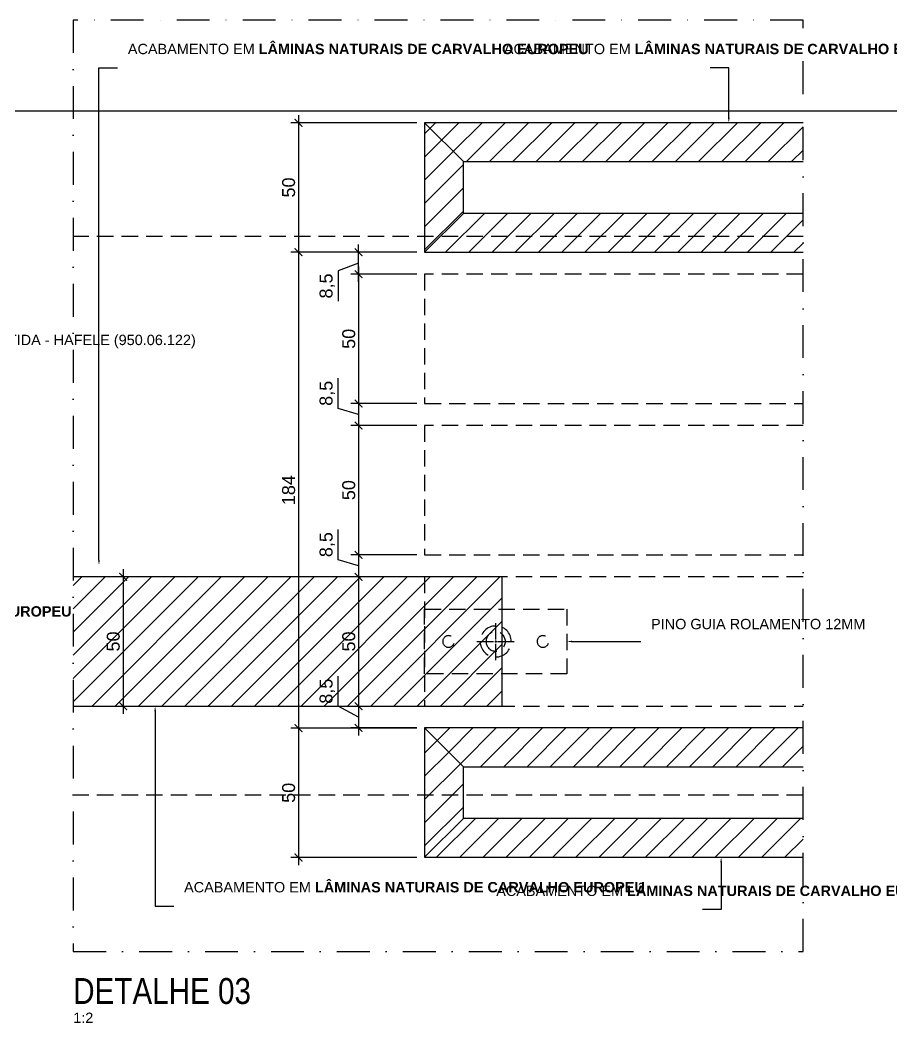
# Model space of a CAD drawing. Header units: millimetres. Extents: x -63251 to 507826, y 5339 to 217512.
# Drawn here: x 185452 to 185789.2, y 91941.9 to 92329.6 of the extents above; entities that cross this region are included whole.
import ezdxf
from ezdxf import colors
from ezdxf.entities.mleader import LeaderData, LeaderLine
from ezdxf.math import Vec2, Vec3

# ---------------------------------------------------------------- set-up
doc = ezdxf.new("R2010")
doc.units = ezdxf.units.MM
doc.header["$PDMODE"] = 3
for name, pattern in [('CENTER2', [1.125, 0.75, -0.125, 0.125, -0.125]), ('TRAÇO 1-1', [9.525, 6.35, -3.175]), ('TRAÇO E PONTO 1-1', [25.4, 12.7, -6.35, 0, -6.35])]:
    doc.linetypes.add(name, pattern=pattern)
for name, color, linetype in [('AC-EQUIPAMENTO', 7, 'Continuous'), ('COTAS', 9, 'Continuous'), ('FERRAGEM', 3, 'Continuous'), ('MARCENARIA', 4, 'Continuous'), ('MARCENARIA . M', 4, 'Continuous'), ('PAREDE', 94, 'Continuous'), ('PISO', 9, 'Continuous'), ('PROJEÇÃO', 8, 'Continuous'), ('TEXTO', 105, 'Continuous'), ('TEXTO TRAÇO PONTO', 105, 'TRAÇO E PONTO 1-1')]:
    doc.layers.add(name, color=color, linetype=linetype)
doc.styles.add('1-1', font='arial.ttf', dxfattribs={"height": 0.2})
doc.styles.add('MEDIDA OFICIAL', font='ariblk.ttf')
doc.styles.add('PADRÃO', font='arial.ttf')
doc.styles.add('TITULO', font='swissck.ttf')
doc.dimstyles.new('1-2', dxfattribs={"dimscale": 2, "dimtxt": 2.5, "dimasz": 1.5, "dimexe": 1.5, "dimexo": 1.5, "dimtad": 1, "dimtxsty": 'PADRÃO', "dimblk": 'ARCHTICK', "dimcen": 2.5, "dimdle": 1.5, "dimclrd": 9, "dimclre": 9, "dimclrt": 6, "dimadec": 0, "dimazin": 0, "dimtfac": 1, "dimtmove": 0, "dimatfit": 3, "dimfxl": 1.25, "dimlwd": -1, "dimlwe": -1, "dimarcsym": 0})
doc.dimstyles.new('Med. Ofic.1-2', dxfattribs={"dimscale": 2, "dimtxt": 2.5, "dimasz": 1.5, "dimexe": 1.5, "dimexo": 1.5, "dimtad": 1, "dimtxsty": 'MEDIDA OFICIAL', "dimblk": 'ARCHTICK', "dimcen": 2.5, "dimdle": 1.5, "dimclrd": 9, "dimclre": 9, "dimclrt": 10, "dimadec": 0, "dimazin": 0, "dimtfac": 1, "dimtmove": 0, "dimatfit": 3, "dimfxl": 1.25, "dimlwd": -1, "dimlwe": -1, "dimarcsym": 0})
pattern_1 = [(225, (-1163.1077, 600.111), (4.49012806, -4.49012806), [])]
pattern_2 = [(225, (-1163.1077, 606.006), (4.49012806, -4.49012806), [])]

# ---------------------------------------------------------------- blocks, each defined once
blk = doc.blocks.new('PINO GUIA PISO')
at = {"layer": 'FERRAGEM', "color": 102, "linetype": 'TRAÇO 1-1', "ltscale": 0.1}
blk.add_lwpolyline([(12156.621, 2059.205), (12162.121, 2059.205), (12162.121, 2061.705), (12156.621, 2061.705)], close=True, dxfattribs=at)
for centre, radius in [((12159.371, 2060.455), 0.6), ((12157.546, 2060.455), 0.225), ((12159.371, 2060.455), 0.375), ((12161.196, 2060.455), 0.225)]:
    blk.add_circle(centre, radius, dxfattribs=at)
blk = doc.blocks.new('*U256')
at = {"layer": 'PAREDE', "color": 0, "linetype": 'CENTER2', "transparency": 16777216}
for p, q in [((0, 0.75), (0, 7.25)), ((-7.25, 0), (-0.75, 0)), ((0.75, 0), (7.25, 0)), ((0, -7.25), (0, -0.75))]:
    blk.add_line(p, q, dxfattribs=at)
at = {"layer": 'PAREDE', "color": 0, "linetype": 'Continuous', "transparency": 16777216}
for p, q in [((-0.38, 0), (0.38, 0)), ((0, -0.38), (0, 0.38))]:
    blk.add_line(p, q, dxfattribs=at)
blk = doc.blocks.new('_ArchTick')
at = {"color": 0, "linetype": 'ByBlock', "const_width": 0.15}
blk.add_lwpolyline([(-0.5, -0.5), (0.5, 0.5)], dxfattribs=at)
blk = doc.blocks.new('*D275')
at = {"layer": 'COTAS', "color": 9, "transparency": 16777216}
for p, q in [((185491.92, 92117.4), (185491.92, 92061.4)), ((185494.92, 92114.4), (185494.92, 92114.4)), ((185494.92, 92064.4), (185494.92, 92064.4))]:
    blk.add_line(p, q, dxfattribs=at)
at = {"layer": 'Defpoints', "color": 0, "transparency": 16777216}
for p in [(185491.92, 92114.4), (185491.92, 92064.4), (185491.92, 92064.4)]:
    blk.add_point(p, dxfattribs=at)
at = {"layer": 'COTAS', "color": 9, "transparency": 16777216, "xscale": 3, "yscale": 3, "zscale": 3}
for p, rotation in [((185491.92, 92114.4), 90), ((185491.92, 92064.4), 270)]:
    blk.add_blockref('_ArchTick', p, dxfattribs=dict(at, rotation=rotation))
at = {"layer": 'COTAS', "color": 6, "transparency": 16777216, "insert": (185488.11, 92089.4), "char_height": 5, "attachment_point": 5, "rotation": 90, "style": 'PADRÃO'}
blk.add_mtext('50', dxfattribs=at)
blk = doc.blocks.new('*D277')
at = {"layer": 'COTAS', "color": 9, "transparency": 16777216}
for p, q in [((185559.72, 92292.9), (185559.72, 92236.9)), ((185605.49, 92289.9), (185556.72, 92289.9)), ((185605.49, 92239.9), (185556.72, 92239.9))]:
    blk.add_line(p, q, dxfattribs=at)
at = {"layer": 'Defpoints', "color": 0, "transparency": 16777216}
for p in [(185608.49, 92289.9), (185559.72, 92239.9), (185608.49, 92239.9)]:
    blk.add_point(p, dxfattribs=at)
at = {"layer": 'COTAS', "color": 9, "transparency": 16777216, "xscale": 3, "yscale": 3, "zscale": 3}
for p, rotation in [((185559.72, 92289.9), 90), ((185559.72, 92239.9), 270)]:
    blk.add_blockref('_ArchTick', p, dxfattribs=dict(at, rotation=rotation))
at = {"layer": 'COTAS', "color": 6, "transparency": 16777216, "insert": (185555.92, 92264.9), "char_height": 5, "attachment_point": 5, "rotation": 90, "style": 'PADRÃO'}
blk.add_mtext('50', dxfattribs=at)
blk = doc.blocks.new('*D278')
at = {"layer": 'COTAS', "color": 9, "transparency": 16777216}
for p, q in [((185582.97, 92234.4), (185582.97, 92178.4)), ((185605.49, 92231.4), (185579.97, 92231.4)), ((185605.49, 92181.4), (185579.97, 92181.4))]:
    blk.add_line(p, q, dxfattribs=at)
at = {"layer": 'Defpoints', "color": 0, "transparency": 16777216}
for p in [(185608.49, 92231.4), (185582.97, 92181.4), (185608.49, 92181.4)]:
    blk.add_point(p, dxfattribs=at)
at = {"layer": 'COTAS', "color": 9, "transparency": 16777216, "xscale": 3, "yscale": 3, "zscale": 3}
for p, rotation in [((185582.97, 92231.4), 90), ((185582.97, 92181.4), 270)]:
    blk.add_blockref('_ArchTick', p, dxfattribs=dict(at, rotation=rotation))
at = {"layer": 'COTAS', "color": 6, "transparency": 16777216, "insert": (185579.17, 92206.4), "char_height": 5, "attachment_point": 5, "rotation": 90, "style": 'PADRÃO'}
blk.add_mtext('50', dxfattribs=at)
blk = doc.blocks.new('*D279')
at = {"layer": 'COTAS', "color": 9, "transparency": 16777216}
for p, q in [((185575.09, 92179.51), (185575.09, 92191.16)), ((185582.97, 92184.4), (185582.97, 92169.9)), ((185582.97, 92177.15), (185575.09, 92179.51)), ((185605.49, 92181.4), (185579.97, 92181.4)), ((185605.49, 92172.9), (185579.97, 92172.9))]:
    blk.add_line(p, q, dxfattribs=at)
at = {"layer": 'Defpoints', "color": 0, "transparency": 16777216}
for p in [(185608.49, 92181.4), (185582.97, 92172.9), (185608.49, 92172.9)]:
    blk.add_point(p, dxfattribs=at)
at = {"layer": 'COTAS', "color": 9, "transparency": 16777216, "xscale": 3, "yscale": 3, "zscale": 3}
for p, rotation in [((185582.97, 92181.4), 90), ((185582.97, 92172.9), 270)]:
    blk.add_blockref('_ArchTick', p, dxfattribs=dict(at, rotation=rotation))
at = {"layer": 'COTAS', "color": 6, "transparency": 16777216, "insert": (185570.84, 92185.34), "char_height": 5, "attachment_point": 5, "rotation": 90, "style": 'PADRÃO'}
blk.add_mtext('8,5', dxfattribs=at)
blk = doc.blocks.new('*D280')
at = {"layer": 'COTAS', "color": 9, "transparency": 16777216}
for p, q in [((185582.97, 92175.9), (185582.97, 92119.9)), ((185605.49, 92172.9), (185579.97, 92172.9)), ((185605.49, 92122.9), (185579.97, 92122.9))]:
    blk.add_line(p, q, dxfattribs=at)
at = {"layer": 'Defpoints', "color": 0, "transparency": 16777216}
for p in [(185608.49, 92172.9), (185582.97, 92122.9), (185608.49, 92122.9)]:
    blk.add_point(p, dxfattribs=at)
at = {"layer": 'COTAS', "color": 9, "transparency": 16777216, "xscale": 3, "yscale": 3, "zscale": 3}
for p, rotation in [((185582.97, 92172.9), 90), ((185582.97, 92122.9), 270)]:
    blk.add_blockref('_ArchTick', p, dxfattribs=dict(at, rotation=rotation))
at = {"layer": 'COTAS', "color": 6, "transparency": 16777216, "insert": (185579.17, 92147.9), "char_height": 5, "attachment_point": 5, "rotation": 90, "style": 'PADRÃO'}
blk.add_mtext('50', dxfattribs=at)
blk = doc.blocks.new('*D281')
at = {"layer": 'COTAS', "color": 9, "transparency": 16777216}
for p, q in [((185575.09, 92121.01), (185575.09, 92132.66)), ((185582.97, 92125.9), (185582.97, 92111.4)), ((185582.97, 92118.65), (185575.09, 92121.01)), ((185605.49, 92122.9), (185579.97, 92122.9)), ((185605.49, 92114.4), (185579.97, 92114.4))]:
    blk.add_line(p, q, dxfattribs=at)
at = {"layer": 'Defpoints', "color": 0, "transparency": 16777216}
for p in [(185608.49, 92122.9), (185582.97, 92114.4), (185608.49, 92114.4)]:
    blk.add_point(p, dxfattribs=at)
at = {"layer": 'COTAS', "color": 9, "transparency": 16777216, "xscale": 3, "yscale": 3, "zscale": 3}
for p, rotation in [((185582.97, 92122.9), 90), ((185582.97, 92114.4), 270)]:
    blk.add_blockref('_ArchTick', p, dxfattribs=dict(at, rotation=rotation))
at = {"layer": 'COTAS', "color": 6, "transparency": 16777216, "insert": (185570.84, 92126.84), "char_height": 5, "attachment_point": 5, "rotation": 90, "style": 'PADRÃO'}
blk.add_mtext('8,5', dxfattribs=at)
blk = doc.blocks.new('*D282')
at = {"layer": 'COTAS', "color": 9, "transparency": 16777216}
for p, q in [((185582.97, 92117.4), (185582.97, 92061.4)), ((185605.49, 92114.4), (185579.97, 92114.4)), ((185585.3, 92064.4), (185585.97, 92064.4))]:
    blk.add_line(p, q, dxfattribs=at)
at = {"layer": 'Defpoints', "color": 0, "transparency": 16777216}
for p in [(185608.49, 92114.4), (185582.3, 92064.4), (185582.97, 92064.4)]:
    blk.add_point(p, dxfattribs=at)
at = {"layer": 'COTAS', "color": 9, "transparency": 16777216, "xscale": 3, "yscale": 3, "zscale": 3}
for p, rotation in [((185582.97, 92114.4), 90), ((185582.97, 92064.4), 270)]:
    blk.add_blockref('_ArchTick', p, dxfattribs=dict(at, rotation=rotation))
at = {"layer": 'COTAS', "color": 6, "transparency": 16777216, "insert": (185579.17, 92089.4), "char_height": 5, "attachment_point": 5, "rotation": 90, "style": 'PADRÃO'}
blk.add_mtext('50', dxfattribs=at)
blk = doc.blocks.new('*D283')
at = {"layer": 'COTAS', "color": 9, "transparency": 16777216}
for p, q in [((185575.09, 92064.37), (185575.09, 92076.02)), ((185582.97, 92067.4), (185582.97, 92053.01)), ((185582.97, 92060.2), (185575.09, 92064.37)), ((185585.3, 92064.4), (185585.97, 92064.4)), ((185605.49, 92056.01), (185579.97, 92056.01))]:
    blk.add_line(p, q, dxfattribs=at)
at = {"layer": 'Defpoints', "color": 0, "transparency": 16777216}
for p in [(185582.3, 92064.4), (185582.97, 92056.01), (185608.49, 92056.01)]:
    blk.add_point(p, dxfattribs=at)
at = {"layer": 'COTAS', "color": 9, "transparency": 16777216, "xscale": 3, "yscale": 3, "zscale": 3}
for p, rotation in [((185582.97, 92064.4), 90), ((185582.97, 92056.01), 270)]:
    blk.add_blockref('_ArchTick', p, dxfattribs=dict(at, rotation=rotation))
at = {"layer": 'COTAS', "color": 6, "transparency": 16777216, "insert": (185570.84, 92070.19), "char_height": 5, "attachment_point": 5, "rotation": 90, "style": 'PADRÃO'}
blk.add_mtext('8,5', dxfattribs=at)
blk = doc.blocks.new('*D284')
at = {"layer": 'COTAS', "color": 9, "transparency": 16777216}
for p, q in [((185559.72, 92058.9), (185559.72, 92002.9)), ((185605.49, 92055.9), (185556.72, 92055.9)), ((185605.49, 92005.9), (185556.72, 92005.9))]:
    blk.add_line(p, q, dxfattribs=at)
at = {"layer": 'Defpoints', "color": 0, "transparency": 16777216}
for p in [(185608.49, 92055.9), (185559.72, 92005.9), (185608.49, 92005.9)]:
    blk.add_point(p, dxfattribs=at)
at = {"layer": 'COTAS', "color": 9, "transparency": 16777216, "xscale": 3, "yscale": 3, "zscale": 3}
for p, rotation in [((185559.72, 92055.9), 90), ((185559.72, 92005.9), 270)]:
    blk.add_blockref('_ArchTick', p, dxfattribs=dict(at, rotation=rotation))
at = {"layer": 'COTAS', "color": 6, "transparency": 16777216, "insert": (185555.92, 92030.9), "char_height": 5, "attachment_point": 5, "rotation": 90, "style": 'PADRÃO'}
blk.add_mtext('50', dxfattribs=at)
blk = doc.blocks.new('*D285')
at = {"layer": 'COTAS', "color": 9, "transparency": 16777216}
for p, q in [((185559.72, 92242.9), (185559.72, 92052.9)), ((185562.72, 92239.9), (185562.72, 92239.9)), ((185562.72, 92055.9), (185562.72, 92055.9))]:
    blk.add_line(p, q, dxfattribs=at)
at = {"layer": 'Defpoints', "color": 0, "transparency": 16777216}
for p in [(185559.72, 92239.9), (185559.72, 92055.9), (185559.72, 92055.9)]:
    blk.add_point(p, dxfattribs=at)
at = {"layer": 'COTAS', "color": 9, "transparency": 16777216, "xscale": 3, "yscale": 3, "zscale": 3}
for p, rotation in [((185559.72, 92239.9), 90), ((185559.72, 92055.9), 270)]:
    blk.add_blockref('_ArchTick', p, dxfattribs=dict(at, rotation=rotation))
at = {"layer": 'COTAS', "color": 6, "transparency": 16777216, "insert": (185555.92, 92147.9), "char_height": 5, "attachment_point": 5, "rotation": 90, "style": 'PADRÃO'}
blk.add_mtext('184', dxfattribs=at)
blk = doc.blocks.new('*D291')
at = {"layer": 'COTAS', "color": 9, "transparency": 16777216}
for p, q in [((184870.87, 92269.25), (184870.87, 92297.44)), ((185870.1, 92297.76), (185870.1, 92291.44))]:
    blk.add_line(p, q, dxfattribs=at)
at = {"layer": 'COTAS', "color": 9, "linetype": 'Continuous', "transparency": 16777216}
blk.add_line((185873.1, 92294.44), (184867.87, 92294.44), dxfattribs=at)
at = {"layer": 'Defpoints', "color": 0, "transparency": 16777216}
for p in [(185870.1, 92300.76), (184870.87, 92294.44), (184870.87, 92266.25)]:
    blk.add_point(p, dxfattribs=at)
at = {"layer": 'COTAS', "color": 9, "transparency": 16777216, "xscale": 3, "yscale": 3, "zscale": 3, "rotation": 180}
blk.add_blockref('_ArchTick', (184870.87, 92294.44), dxfattribs=at)
at = {"layer": 'COTAS', "color": 9, "transparency": 16777216, "xscale": 3, "yscale": 3, "zscale": 3}
blk.add_blockref('_ArchTick', (185870.1, 92294.44), dxfattribs=at)
at = {"layer": 'COTAS', "color": 10, "transparency": 16777216, "insert": (185370.48, 92298.23), "char_height": 5, "attachment_point": 5, "style": 'MEDIDA OFICIAL'}
blk.add_mtext('7721', dxfattribs=at)
blk = doc.blocks.new('*D1753')
at = {"layer": 'COTAS', "color": 9, "transparency": 16777216}
for p, q in [((185582.97, 92228.4), (185582.97, 92242.9)), ((185605.49, 92239.9), (185579.97, 92239.9)), ((185582.97, 92235.65), (185575.09, 92232.65)), ((185575.09, 92232.65), (185575.09, 92221)), ((185605.49, 92231.4), (185579.97, 92231.4))]:
    blk.add_line(p, q, dxfattribs=at)
at = {"layer": 'Defpoints', "color": 0, "transparency": 16777216}
for p in [(185582.97, 92239.9), (185608.49, 92239.9), (185608.49, 92231.4)]:
    blk.add_point(p, dxfattribs=at)
at = {"layer": 'COTAS', "color": 9, "transparency": 16777216, "xscale": 3, "yscale": 3, "zscale": 3}
for p, rotation in [((185582.97, 92239.9), 90), ((185582.97, 92231.4), 270)]:
    blk.add_blockref('_ArchTick', p, dxfattribs=dict(at, rotation=rotation))
at = {"layer": 'COTAS', "color": 6, "transparency": 16777216, "insert": (185570.84, 92226.83), "char_height": 5, "attachment_point": 5, "rotation": 90, "style": 'PADRÃO'}
blk.add_mtext('8,5', dxfattribs=at)

msp = doc.modelspace()

# ---------------------------------------------------------------- hatches: boundary and pattern name
at = {"layer": 'AC-EQUIPAMENTO'}
h = msp.add_hatch(dxfattribs=at)
h.set_pattern_fill('ANSI31', color=8, scale=2, angle=180)
h.set_pattern_definition(pattern_2)
h.paths.add_polyline_path([(185754.833, 92289.901), (185608.486, 92289.901), (185623.486, 92274.901), (185754.833, 92274.901)])
h = msp.add_hatch(dxfattribs=at)
h.set_pattern_fill('ANSI31', color=8, scale=2, angle=180)
h.set_pattern_definition(pattern_2)
h.paths.add_polyline_path([(185623.486, 92274.901), (185608.486, 92289.901), (185608.486, 92239.901), (185623.486, 92254.901)])
h = msp.add_hatch(dxfattribs=at)
h.set_pattern_fill('ANSI31', color=8, scale=2, angle=180)
h.set_pattern_definition(pattern_2)
h.paths.add_polyline_path([(185754.833, 92254.901), (185623.486, 92254.901), (185608.486, 92239.901), (185754.833, 92239.901)])
h = msp.add_hatch(dxfattribs=at)
h.set_pattern_fill('ANSI31', color=8, scale=2, angle=180)
h.set_pattern_definition([(225, (1263.444, 326.651), (4.49012806, -4.49012806), [])])
h.paths.add_polyline_path([(185638.486, 92114.401), (185472.604, 92114.401), (185472.604, 92064.401), (185638.486, 92064.401)])
h = msp.add_hatch(dxfattribs=at)
h.set_pattern_fill('ANSI31', color=8, scale=2, angle=180)
h.set_pattern_definition(pattern_1)
h.paths.add_polyline_path([(185754.833, 92056.006), (185608.486, 92056.006), (185623.486, 92041.006), (185754.833, 92041.006)])
h = msp.add_hatch(dxfattribs=at)
h.set_pattern_fill('ANSI31', color=8, scale=2, angle=180)
h.set_pattern_definition(pattern_1)
h.paths.add_polyline_path([(185623.486, 92041.006), (185608.486, 92056.006), (185608.486, 92006.006), (185623.486, 92021.006)])
h = msp.add_hatch(dxfattribs=at)
h.set_pattern_fill('ANSI31', color=8, scale=2, angle=180)
h.set_pattern_definition(pattern_1)
h.paths.add_polyline_path([(185754.833, 92021.006), (185623.486, 92021.006), (185608.486, 92006.006), (185754.833, 92006.006)])

# ---------------------------------------------------------------- linework, layer by layer
at = {"layer": 'MARCENARIA'}
for points in [[(185754.833, 92289.901), (185608.486, 92289.901), (185623.486, 92274.901), (185754.833, 92274.901)], [(185754.833, 92254.901), (185623.486, 92254.901), (185608.486, 92239.901), (185754.833, 92239.901)], [(185754.833, 92056.006), (185608.486, 92056.006), (185623.486, 92041.006), (185754.833, 92041.006)], [(185754.833, 92021.006), (185623.486, 92021.006), (185608.486, 92006.006), (185754.833, 92006.006)]]:
    msp.add_lwpolyline(points, dxfattribs=at)
for points in [[(185608.486, 92239.901), (185623.486, 92254.901), (185623.486, 92274.901), (185608.486, 92289.901)], [(185608.486, 92006.006), (185623.486, 92021.006), (185623.486, 92041.006), (185608.486, 92056.006)]]:
    msp.add_lwpolyline(points, close=True, dxfattribs=at)
at = {"layer": 'MARCENARIA . M'}
msp.add_lwpolyline([(185472.604, 92064.401), (185638.486, 92064.401), (185638.486, 92114.401), (185472.604, 92114.401)], dxfattribs=at)
at = {"layer": 'PISO', "linetype": 'TRAÇO 1-1'}
for points in [[(185754.833, 92245.901), (185472.604, 92245.901)], [(185754.833, 92030.006), (185472.604, 92030.006)]]:
    msp.add_lwpolyline(points, dxfattribs=at)
at = {"layer": 'PROJEÇÃO', "color": 21, "linetype": 'TRAÇO 1-1'}
for points in [[(185754.833, 92231.401), (185608.486, 92231.401), (185608.486, 92181.401), (185754.833, 92181.401)], [(185754.833, 92172.901), (185608.486, 92172.901), (185608.486, 92122.901), (185754.833, 92122.901)], [(185754.833, 92114.401), (185608.486, 92114.401), (185608.486, 92064.401), (185754.833, 92064.401)]]:
    msp.add_lwpolyline(points, dxfattribs=at)
at = {"layer": 'TEXTO TRAÇO PONTO', "elevation": 0}
msp.add_lwpolyline([(185472.604, 91969.504), (185754.833, 91969.504), (185754.833, 92329.627), (185472.604, 92329.627)], close=True, dxfattribs=at)

# ---------------------------------------------------------------- block references
at = {"ltscale": 0.3, "xscale": -10, "yscale": 10, "zscale": 10, "rotation": 180}
msp.add_blockref('PINO GUIA PISO', (64042.271, 112693.955), dxfattribs=at)
at = {"layer": 'PAREDE', "linetype": 'CENTER2', "extrusion": (0, 0, -1), "rotation": 90.00000000000001}
msp.add_blockref('*U256', (-185635.986, 92089.401), dxfattribs=at)

# ---------------------------------------------------------------- texts
at = {"layer": 'TEXTO', "color": 1, "insert": (185472.604, 91949.146, 0), "char_height": 10, "width": 220.061, "attachment_point": 7, "style": 'TITULO'}
msp.add_mtext('DETALHE 03', dxfattribs=at)
at = {"layer": 'TEXTO', "insert": (185472.604, 91945.946, 0), "char_height": 4, "width": 48, "attachment_point": 1, "style": 'PADRÃO'}
msp.add_mtext('1:2', dxfattribs=at)

# ---------------------------------------------------------------- dimensions: what is measured, and where the dimension line sits
at = {"layer": 'COTAS'}
dim = msp.add_linear_dim(base=(184870.87, 92294.442), p1=(185870.099, 92300.755), p2=(184870.87, 92266.245), angle=180, text='7721', dimstyle='Med. Ofic.1-2', dxfattribs=at)
dim.commit()
dim.dimension.update_dxf_attribs({"geometry": '*D291', "text_midpoint": (185370.485, 92298.234)})
for base, p1, p2, picture, middle in [((185559.724, 92239.901), (185608.486, 92289.901), (185608.486, 92239.901), '*D277', (185555.921, 92264.901)), ((185559.724, 92055.901), (185559.724, 92239.901), (185559.724, 92055.901), '*D285', (185555.921, 92147.901)), ((185491.916, 92064.401), (185491.916, 92114.401), (185491.916, 92064.401), '*D275', (185488.113, 92089.401))]:
    dim = msp.add_linear_dim(base=base, p1=p1, p2=p2, angle=90, dimstyle='1-2', dxfattribs=at)
    dim.commit()
    dim.dimension.update_dxf_attribs({"geometry": picture, "text_midpoint": middle})
dim = msp.add_linear_dim(base=(185582.972, 92239.901), p1=(185608.486, 92231.401), p2=(185608.486, 92239.901), angle=270, dimstyle='1-2', override={"dimtmove": 1}, dxfattribs=at)
dim.commit()
dim.dimension.update_dxf_attribs({"geometry": '*D1753', "text_midpoint": (185575.092, 92231.401), "dimtype": 160})
for base, p1, p2, picture, middle in [((185582.972, 92181.401), (185608.486, 92231.401), (185608.486, 92181.401), '*D278', (185579.169, 92206.401)), ((185582.972, 92172.901), (185608.486, 92181.401), (185608.486, 92172.901), '*D279', (185570.837, 92180.765)), ((185582.972, 92122.901), (185608.486, 92172.901), (185608.486, 92122.901), '*D280', (185579.169, 92147.901)), ((185582.972, 92114.401), (185608.486, 92122.901), (185608.486, 92114.401), '*D281', (185570.837, 92122.265)), ((185582.972, 92064.401), (185608.486, 92114.401), (185582.297, 92064.401), '*D282', (185579.169, 92089.401)), ((185559.724, 92005.901), (185608.486, 92055.901), (185608.486, 92005.901), '*D284', (185555.921, 92030.901))]:
    dim = msp.add_linear_dim(base=base, p1=p1, p2=p2, angle=90, dimstyle='1-2', override={"dimtmove": 1}, dxfattribs=at)
    dim.commit()
    dim.dimension.update_dxf_attribs({"geometry": picture, "text_midpoint": middle})
dim = msp.add_linear_dim(base=(185582.972, 92056.006), p1=(185582.297, 92064.401), p2=(185608.486, 92056.006), angle=90, text='8,5', dimstyle='1-2', override={"dimtmove": 1}, dxfattribs=at)
dim.commit()
dim.dimension.update_dxf_attribs({"geometry": '*D283', "text_midpoint": (185575.092, 92065.62), "dimtype": 160})

# ---------------------------------------------------------------- leaders
at = {"layer": 'COTAS', "ltscale": 0.4}
ml = msp.add_multileader_mtext('Standard', dxfattribs=at)
ml.set_content('ACABAMENTO EM {\\fArial|b1|i0|c0|p34;LÂMINAS NATURAIS DE CARVALHO EUROPEU}', color=105, style='1-1')
ml.set_leader_properties(color=256, linetype='ByLayer', lineweight=-1)
ml.build(insert=Vec2(0, 0))
ml.multileader.update_dxf_attribs({"text_left_attachment_type": 2, "text_right_attachment_type": 2, "dogleg_length": 0.36, "arrow_head_size": 2, "scale": 20})
ctx = ml.context
ctx.base_point, ctx.scale, ctx.arrow_head_size, ctx.landing_gap_size, ctx.plane_origin = Vec3(184992.879, 92311.159), 20, 2, 4, Vec3(185142.785, 92233.296)
ctx.left_attachment, ctx.right_attachment = 2, 2
notes = []
notes.append((ctx, [(0, (1, 1, 0), (185083.869, 92311.159), (-1, 0), 7.2, [(0, [(185083.853, 92232.901)], 0, [])])]))
ctx.mtext.insert, ctx.mtext.width, ctx.mtext.flow_direction = Vec3(184996.879, 92320.445), 80.51012, 5
ml = msp.add_multileader_mtext('Standard', dxfattribs=at)
ml.set_content('ACABAMENTO EM {\\fArial|b1|i0|c0|p34;LÂMINAS NATURAIS DE CARVALHO EUROPEU}', color=105, style='1-1')
ml.set_leader_properties(color=256, linetype='ByLayer', lineweight=-1)
ml.build(insert=Vec2(0, 0))
ml.multileader.update_dxf_attribs({"text_left_attachment_type": 2, "text_right_attachment_type": 2, "dogleg_length": 0.36, "arrow_head_size": 2, "scale": 20})
ctx = ml.context
ctx.base_point, ctx.scale, ctx.arrow_head_size, ctx.landing_gap_size, ctx.plane_origin = Vec3(185154.909, 92311.159), 20, 2, 4, Vec3(185304.816, 92233.296)
ctx.left_attachment, ctx.right_attachment = 2, 2
notes.append((ctx, [(0, (1, 1, 0), (185245.899, 92311.159), (-1, 0), 7.2, [(0, [(185245.884, 92232.901)], 0, [])])]))
ctx.mtext.insert, ctx.mtext.width, ctx.mtext.flow_direction = Vec3(185158.909, 92320.445), 80.51012, 5
ml = msp.add_multileader_mtext('Standard', dxfattribs=at)
ml.set_content('ACABAMENTO EM {\\fArial|b1|i0|c0|p34;LÂMINAS NATURAIS DE CARVALHO EUROPEU}', color=105, style='1-1')
ml.set_leader_properties(color=256, linetype='ByLayer', lineweight=-1)
ml.build(insert=Vec2(0, 0))
ml.multileader.update_dxf_attribs({"text_left_attachment_type": 2, "text_right_attachment_type": 2, "dogleg_length": 0.36, "arrow_head_size": 2, "scale": 20})
ctx = ml.context
ctx.base_point, ctx.scale, ctx.arrow_head_size, ctx.landing_gap_size, ctx.plane_origin = Vec3(185489.74, 92311.159), 20, 2, 4, Vec3(185423.623, 92233.296)
ctx.left_attachment, ctx.right_attachment = 2, 2
notes.append((ctx, [(0, (1, 1, 0), (185482.54, 92311.159), (1, 0), 7.2, [(0, [(185482.555, 92118.901)], 0, [])])]))
ctx.mtext.insert, ctx.mtext.width, ctx.mtext.flow_direction = Vec3(185493.74, 92320.445), 80.51012, 5
ml = msp.add_multileader_mtext('Standard', dxfattribs=at)
ml.set_content('ACABAMENTO EM {\\fArial|b1|i0|c0|p34;LÂMINAS NATURAIS DE CARVALHO EUROPEU}', color=105, style='1-1')
ml.set_leader_properties(color=256, linetype='ByLayer', lineweight=-1)
ml.build(insert=Vec2(0, 0))
ml.multileader.update_dxf_attribs({"text_left_attachment_type": 2, "text_right_attachment_type": 2, "dogleg_length": 0.36, "arrow_head_size": 2, "scale": 20})
ctx = ml.context
ctx.base_point, ctx.scale, ctx.arrow_head_size, ctx.landing_gap_size, ctx.plane_origin = Vec3(185635.142, 92311.159), 20, 2, 4, Vec3(185785.048, 92233.296)
ctx.left_attachment, ctx.right_attachment = 2, 2
notes.append((ctx, [(0, (1, 1, 0), (185726.132, 92311.159), (-1, 0), 7.2, [(0, [(185726.117, 92289.901)], 0, [])])]))
ctx.mtext.insert, ctx.mtext.width, ctx.mtext.flow_direction = Vec3(185639.142, 92320.445), 80.51012, 5
ml = msp.add_multileader_mtext('Standard', dxfattribs=at)
ml.set_content('BIT 5x5mm', color=105, style='1-1')
ml.set_leader_properties(color=256, linetype='ByLayer', lineweight=-1)
ml.build(insert=Vec2(0, 0))
ml.multileader.update_dxf_attribs({"text_left_attachment_type": 2, "text_right_attachment_type": 2, "dogleg_length": 0.36, "arrow_head_size": 2, "scale": 20})
ctx = ml.context
ctx.base_point, ctx.scale, ctx.arrow_head_size, ctx.landing_gap_size, ctx.plane_origin = Vec3(184884.19, 92281.431, 0), 20, 2, 4, Vec3(184815.214, 92242.9, 0)
ctx.left_attachment, ctx.right_attachment = 2, 2
notes.append((ctx, [(0, (1, 1, 0), (184874.131, 92281.431, 0), (1, 0), 10.059, [(0, [(184874.146, 92240.898, 0)], 0, [])])]))
ctx.mtext.insert, ctx.mtext.width, ctx.mtext.flow_direction = Vec3(184888.19, 92283.465, 0), 80.51012, 5
ml = msp.add_multileader_mtext('Standard', dxfattribs=at)
ml.set_content('ESCOVA DE VEDAÇÃO EMBUTIDA - HAFELE (950.06.122)', color=105, style='1-1')
ml.set_leader_properties(color=256, linetype='ByLayer', lineweight=-1)
ml.build(insert=Vec2(0, 0))
ml.multileader.update_dxf_attribs({"text_left_attachment_type": 2, "text_right_attachment_type": 2, "dogleg_length": 0.36, "arrow_head_size": 2, "scale": 20})
ctx = ml.context
ctx.base_point, ctx.scale, ctx.arrow_head_size, ctx.landing_gap_size, ctx.plane_origin = Vec3(185364.158, 92198.216), 20, 2, 4, Vec3(185294.237, 92226.965)
ctx.left_attachment, ctx.right_attachment = 2, 2
notes.append((ctx, [(0, (1, 1, 0), (185356.958, 92198.216), (1, 0), 7.2, [(0, [(185330.261, 92188.901)], 0, [])])]))
ctx.mtext.insert, ctx.mtext.width, ctx.mtext.flow_direction = Vec3(185368.158, 92207.978), 59.99595, 5
ml = msp.add_multileader_mtext('Standard', dxfattribs=at)
ml.set_content('ACABAMENTO EM {\\fArial|b1|i0|c0|p34;LÂMINAS NATURAIS DE CARVALHO EUROPEU}', color=105, style='1-1')
ml.set_leader_properties(color=256, linetype='ByLayer', lineweight=-1)
ml.build(insert=Vec2(0, 0))
ml.multileader.update_dxf_attribs({"text_left_attachment_type": 2, "text_right_attachment_type": 2, "dogleg_length": 0.36, "arrow_head_size": 2, "scale": 20})
ctx = ml.context
ctx.base_point, ctx.scale, ctx.arrow_head_size, ctx.landing_gap_size, ctx.plane_origin = Vec3(184992.879, 92117.715), 20, 2, 4, Vec3(185142.785, 92182.506)
ctx.left_attachment, ctx.right_attachment = 2, 2
notes.append((ctx, [(0, (1, 1, 0), (185083.869, 92117.715), (-1, 0), 7.2, [(0, [(185083.853, 92182.901)], 0, [])])]))
ctx.mtext.insert, ctx.mtext.width, ctx.mtext.flow_direction = Vec3(184996.879, 92127.001), 80.51012, 5
ml = msp.add_multileader_mtext('Standard', dxfattribs=at)
ml.set_content('\\pxt3;{\\C10;BATENTE IMANTADO COM IMÃS Ø20mm USINADOS NO TOPO}', color=105, style='1-1')
ml.set_leader_properties(color=256, linetype='ByLayer', lineweight=-1)
ml.build(insert=Vec2(0, 0))
ml.multileader.update_dxf_attribs({"text_left_attachment_type": 2, "text_right_attachment_type": 2, "dogleg_length": 0.36, "arrow_head_size": 2, "scale": 20})
ctx = ml.context
ctx.base_point, ctx.scale, ctx.arrow_head_size, ctx.landing_gap_size, ctx.plane_origin = Vec3(186305.778, 92124.687, 0), 20, 2, 4, Vec3(186288.606, 92143.026, 0)
ctx.left_attachment, ctx.right_attachment, ctx.text_align_type = 2, 2, 2
notes.append((ctx, [(0, (1, 1, 0), (186298.578, 92124.687, 0), (1, 0), 7.2, [(0, [(186277.523, 92101.882, 0)], 0, [])])]))
ctx.mtext.insert, ctx.mtext.width, ctx.mtext.alignment, ctx.mtext.flow_direction = Vec3(186365.934, 92133.897, 0), 59.02098, 3, 5
ml = msp.add_multileader_mtext('Standard', dxfattribs=at)
ml.set_content('ACABAMENTO EM {\\fArial|b1|i0|c0|p34;LÂMINAS NATURAIS DE CARVALHO EUROPEU}', color=105, style='1-1')
ml.set_leader_properties(color=256, linetype='ByLayer', lineweight=-1)
ml.build(insert=Vec2(0, 0))
ml.multileader.update_dxf_attribs({"text_left_attachment_type": 2, "text_right_attachment_type": 2, "dogleg_length": 0.36, "arrow_head_size": 2, "scale": 20})
ctx = ml.context
ctx.base_point, ctx.scale, ctx.arrow_head_size, ctx.landing_gap_size, ctx.plane_origin = Vec3(185289.778, 92093.757), 20, 2, 4, Vec3(185439.685, 92122.506)
ctx.left_attachment, ctx.right_attachment = 2, 2
notes.append((ctx, [(0, (1, 1, 0), (185380.768, 92093.757), (-1, 0), 7.2, [(0, [(185380.753, 92122.901)], 0, [])])]))
ctx.mtext.insert, ctx.mtext.width, ctx.mtext.flow_direction = Vec3(185293.778, 92103.043), 80.51012, 5
ml = msp.add_multileader_mtext('Standard', dxfattribs=at)
ml.set_content('PINO GUIA ROLAMENTO 12MM', color=105, style='1-1')
ml.set_leader_properties(color=256, linetype='ByLayer', lineweight=-1)
ml.build(insert=Vec2(0, 0))
ml.multileader.update_dxf_attribs({"text_left_attachment_type": 2, "text_right_attachment_type": 2, "dogleg_length": 0.36, "arrow_head_size": 2, "scale": 20})
ctx = ml.context
ctx.base_point, ctx.scale, ctx.arrow_head_size, ctx.landing_gap_size, ctx.plane_origin = Vec3(185692.038, 92089.401), 20, 2, 4, Vec3(185623.062, 92080.9)
ctx.left_attachment, ctx.right_attachment = 2, 2
notes.append((ctx, [(0, (1, 1, 0), (185681.979, 92089.401), (1, 0), 10.059, [(0, [(185663.486, 92089.401)], 0, [])])]))
ctx.mtext.insert, ctx.mtext.width, ctx.mtext.flow_direction = Vec3(185696.038, 92098.147), 49.23212, 5
ml = msp.add_multileader_mtext('Standard', dxfattribs=at)
ml.set_content('ACABAMENTO EM {\\fArial|b1|i0|c0|p34;LÂMINAS NATURAIS DE CARVALHO EUROPEU}', color=105, style='1-1')
ml.set_leader_properties(color=256, linetype='ByLayer', lineweight=-1)
ml.build(insert=Vec2(0, 0))
ml.multileader.update_dxf_attribs({"text_left_attachment_type": 2, "text_right_attachment_type": 2, "dogleg_length": 0.36, "arrow_head_size": 2, "scale": 20})
ctx = ml.context
ctx.base_point, ctx.scale, ctx.arrow_head_size, ctx.landing_gap_size, ctx.plane_origin = Vec3(185511.466, 91987.13), 20, 2, 4, Vec3(185445.349, 92007.006)
ctx.left_attachment, ctx.right_attachment = 2, 2
notes.append((ctx, [(0, (1, 1, 0), (185504.266, 91987.13), (1, 0), 7.2, [(0, [(185504.281, 92064.401)], 0, [])])]))
ctx.mtext.insert, ctx.mtext.width, ctx.mtext.flow_direction = Vec3(185515.466, 91996.416), 80.51012, 5
ml = msp.add_multileader_mtext('Standard', dxfattribs=at)
ml.set_content('ALVENARIA À CONSTRUIR ', color=105, style='1-1')
ml.set_leader_properties(color=256, linetype='ByLayer', lineweight=-1)
ml.build(insert=Vec2(0, 0))
ml.multileader.update_dxf_attribs({"text_left_attachment_type": 2, "text_right_attachment_type": 2, "dogleg_length": 0.36, "arrow_head_size": 2, "scale": 20})
ctx = ml.context
ctx.base_point, ctx.scale, ctx.arrow_head_size, ctx.landing_gap_size, ctx.plane_origin = Vec3(184848.912, 92011.356), 20, 2, 4, Vec3(184779.936, 91988.144)
ctx.left_attachment, ctx.right_attachment = 2, 2
notes.append((ctx, [(0, (1, 1, 0), (184838.853, 92011.356), (1, 0), 10.059, [(0, [(184838.868, 92035.901)], 0, [])])]))
ctx.mtext.insert, ctx.mtext.width, ctx.mtext.flow_direction = Vec3(184852.912, 92013.894), 80.51012, 5
ml = msp.add_multileader_mtext('Standard', dxfattribs=at)
ml.set_content('ACABAMENTO EM {\\fArial|b1|i0|c0|p34;LÂMINAS NATURAIS DE CARVALHO EUROPEU}', color=105, style='1-1')
ml.set_leader_properties(color=256, linetype='ByLayer', lineweight=-1)
ml.build(insert=Vec2(0, 0))
ml.multileader.update_dxf_attribs({"text_left_attachment_type": 2, "text_right_attachment_type": 2, "dogleg_length": 0.36, "arrow_head_size": 2, "scale": 20})
ctx = ml.context
ctx.base_point, ctx.scale, ctx.arrow_head_size, ctx.landing_gap_size, ctx.plane_origin = Vec3(185632.182, 91985.735), 20, 2, 4, Vec3(185782.089, 92005.611)
ctx.left_attachment, ctx.right_attachment = 2, 2
notes.append((ctx, [(0, (1, 1, 0), (185723.172, 91985.735), (-1, 0), 7.2, [(0, [(185723.157, 92006.006)], 0, [])])]))
ctx.mtext.insert, ctx.mtext.width, ctx.mtext.flow_direction = Vec3(185636.182, 91995.021), 80.51012, 5
for ctx, leaders in notes:
    for number, flags, end, landing, length, lines in leaders:
        leader = LeaderData()
        leader.index, (leader.has_last_leader_line, leader.has_dogleg_vector, leader.attachment_direction) = number, flags
        leader.last_leader_point, leader.dogleg_vector, leader.dogleg_length = Vec3(end), Vec3(landing), length
        for number, points, colour, breaks in lines:
            line = LeaderLine()
            line.index, line.vertices, line.color, line.breaks = number, Vec3.list(points), colors.encode_raw_color(colour), breaks
            leader.lines.append(line)
        ctx.leaders.append(leader)

doc.saveas('drawing.dxf')
